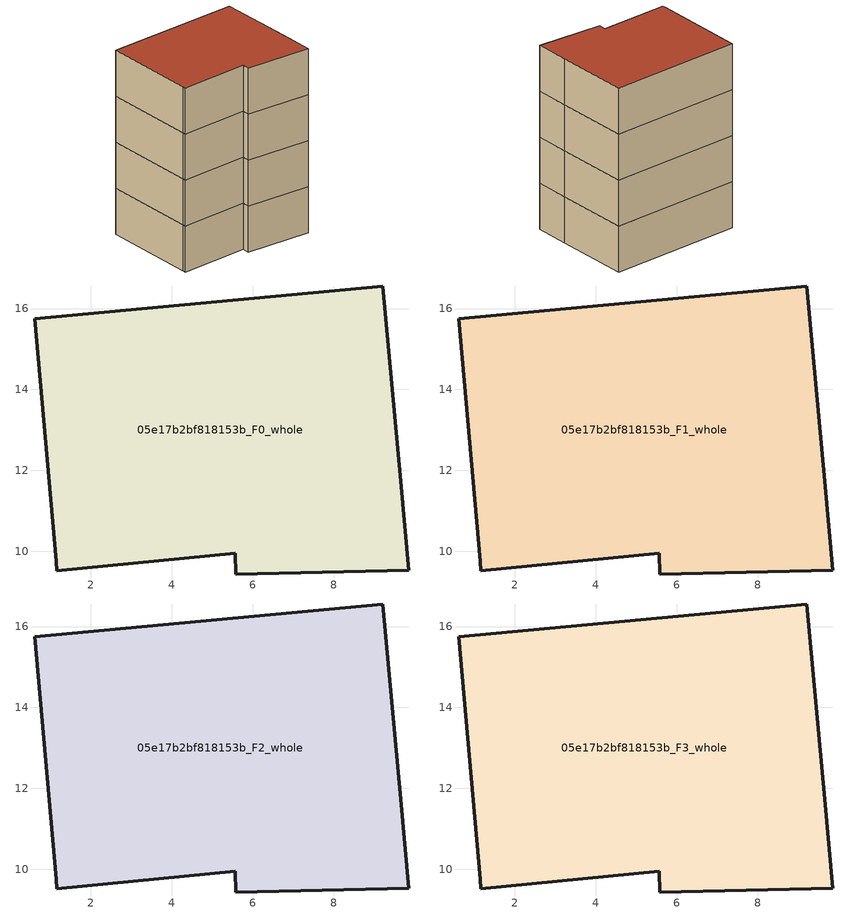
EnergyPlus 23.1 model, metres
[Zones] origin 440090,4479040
05e17b2bf818153b_F0_whole
 floor ground (EU_floor_Construction): 9.21,16.56 9.66,11.72 9.86,9.53 5.58,9.44 5.57,9.95 1.15,9.52 1.14,9.75 0.61,15.75 z0
 wall outside (EU_wall_Construction): 9.21,16.56 0.61,15.75 1.14,9.75 1.15,9.52 5.57,9.95 5.58,9.44 9.86,9.53 9.66,11.72 9.21,16.56 z0:3
05e17b2bf818153b_F1_whole
 floor to 05e17b2bf818153b_F0_whole (EU_floor_Construction): 9.21,16.56 9.66,11.72 9.86,9.53 5.58,9.44 5.57,9.95 1.15,9.52 1.14,9.75 0.61,15.75 z3
 wall outside (EU_wall_Construction): 9.21,16.56 0.61,15.75 1.14,9.75 1.15,9.52 5.57,9.95 5.58,9.44 9.86,9.53 9.66,11.72 9.21,16.56 z3:6
05e17b2bf818153b_F2_whole
 floor to 05e17b2bf818153b_F1_whole (EU_floor_Construction): 9.21,16.56 9.66,11.72 9.86,9.53 5.58,9.44 5.57,9.95 1.15,9.52 1.14,9.75 0.61,15.75 z6
 wall outside (EU_wall_Construction): 9.21,16.56 0.61,15.75 1.14,9.75 1.15,9.52 5.57,9.95 5.58,9.44 9.86,9.53 9.66,11.72 9.21,16.56 z6:9
05e17b2bf818153b_F3_whole
 floor to 05e17b2bf818153b_F2_whole (EU_floor_Construction): 9.21,16.56 9.66,11.72 9.86,9.53 5.58,9.44 5.57,9.95 1.15,9.52 1.14,9.75 0.61,15.75 z9
 wall outside (EU_wall_Construction): 9.21,16.56 0.61,15.75 1.14,9.75 1.15,9.52 5.57,9.95 5.58,9.44 9.86,9.53 9.66,11.72 9.21,16.56 z9:12
 roof outside (EU_roof_Construction): 9.86,9.53 9.66,11.72 9.21,16.56 0.61,15.75 1.14,9.75 1.15,9.52 5.57,9.95 5.58,9.44 z12
[Building]
EU S2 Campaign: North Axis=0; Terrain=City; Solar Distribution=FullExterior
[Site:Location]
Madrid: Latitude=40.5; Longitude=-3.5; Time Zone=1; Elevation=609
[SizingPeriod:WeatherFileDays]
AnnualSizingPeriod: Begin Month=1; Begin Day of Month=1; End Month=12; End Day of Month=31; Day of Week for Start Day=Monday; Use Weather File Daylight Saving Period=No; Use Weather File Rain and Snow Indicators=No
[MATERIAL]
EU_InternalMass_Material: Roughness=MediumRough; Thickness=0.1; Conductivity=1; Density=1800; Specific Heat=900; Thermal Absorptance=0.9; Solar Absorptance=0.7; Visible Absorptance=0.7
[MATERIAL:NOMASS] Roughness=MediumRough; Thermal Absorptance=0.9; Solar Absorptance=0.7; Visible Absorptance=0.7
Name | Thermal Resistance
EU_wall_NoMass | 1.60022
EU_roof_NoMass | 1.57597
EU_floor_NoMass | 0.470652
[CONSTRUCTION]
EU_wall_Construction: EU_wall_NoMass
EU_roof_Construction: EU_roof_NoMass
EU_floor_Construction: EU_floor_NoMass
EU_InternalMass_Construction: EU_InternalMass_Material
[ZONE] Type=1; Multiplier=1; Ceiling Height=autocalculate; Volume=170.604; Floor Area=autocalculate; Part of Total Floor Area=Yes
05e17b2bf818153b_F0_whole; 05e17b2bf818153b_F1_whole; 05e17b2bf818153b_F2_whole; 05e17b2bf818153b_F3_whole
[INTERNALMASS] Construction=EU_InternalMass_Construction; Surface Area=56.8679
Name | Zone or ZoneList
05e17b2bf818153b_F0_whole_EU_InternalMass | 05e17b2bf818153b_F0_whole
05e17b2bf818153b_F1_whole_EU_InternalMass | 05e17b2bf818153b_F1_whole
05e17b2bf818153b_F2_whole_EU_InternalMass | 05e17b2bf818153b_F2_whole
05e17b2bf818153b_F3_whole_EU_InternalMass | 05e17b2bf818153b_F3_whole
[OTHEREQUIPMENT] Fuel Type=Electricity; Design Level Calculation Method=Watts/Area; Power per Zone Floor Area=1; Fraction Latent=0; Fraction Radiant=0; Fraction Lost=0; Carbon Dioxide Generation Rate=0; EndUse Subcategory=EU_Step8_InternalGains
Name | Zone or ZoneList or Space or SpaceList | Schedule
EU_Step8_InternalGain_05e17b2bf818153b_F0_whole_f000 | 05e17b2bf818153b_F0_whole | EU_Step8_GainSchedule_05e17b2bf818153b_F0_whole_f000
EU_Step8_InternalGain_05e17b2bf818153b_F1_whole_f000 | 05e17b2bf818153b_F1_whole | EU_Step8_GainSchedule_05e17b2bf818153b_F1_whole_f000
EU_Step8_InternalGain_05e17b2bf818153b_F2_whole_f000 | 05e17b2bf818153b_F2_whole | EU_Step8_GainSchedule_05e17b2bf818153b_F2_whole_f000
EU_Step8_InternalGain_05e17b2bf818153b_F3_whole_f000 | 05e17b2bf818153b_F3_whole | EU_Step8_GainSchedule_05e17b2bf818153b_F3_whole_f000
[ZONEVENTILATION:DESIGNFLOWRATE] Schedule=EU_AlwaysOn; Design Flow Rate Calculation Method=AirChanges/Hour; Air Changes per Hour=0.480704; Ventilation Type=Natural; Fan Pressure Rise=0; Fan Total Efficiency=1; Constant Term Coefficient=1; Temperature Term Coefficient=0; Velocity Term Coefficient=0; Velocity Squared Term Coefficient=0; Minimum Indoor Temperature=-100; Maximum Indoor Temperature=100; Delta Temperature=-100; Minimum Outdoor Temperature=-100; Maximum Outdoor Temperature=100; Maximum Wind Speed=40
Name | Zone or ZoneList or Space or SpaceList
EU_ConstantAir_05e17b2bf818153b_F0_whole | 05e17b2bf818153b_F0_whole
EU_ConstantAir_05e17b2bf818153b_F1_whole | 05e17b2bf818153b_F1_whole
EU_ConstantAir_05e17b2bf818153b_F2_whole | 05e17b2bf818153b_F2_whole
EU_ConstantAir_05e17b2bf818153b_F3_whole | 05e17b2bf818153b_F3_whole
[HVACTEMPLATE:THERMOSTAT] Constant Heating Setpoint=20; Constant Cooling Setpoint=50
EU_HeatOnly_05e17b2bf818153b_F0_whole; EU_HeatOnly_05e17b2bf818153b_F1_whole; EU_HeatOnly_05e17b2bf818153b_F2_whole; EU_HeatOnly_05e17b2bf818153b_F3_whole
[HVACTEMPLATE:ZONE:IDEALLOADSAIRSYSTEM] System Availability Schedule=EU_AlwaysOn; Maximum Heating Supply Air Temperature=50; Minimum Cooling Supply Air Temperature=13; Maximum Heating Supply Air Humidity Ratio=0.0156; Minimum Cooling Supply Air Humidity Ratio=0.0077; Heating Limit=NoLimit; Cooling Limit=NoLimit; Heating Availability Schedule=EU_AlwaysOn; Cooling Availability Schedule=EU_CoolingOff; Dehumidification Control Type=ConstantSensibleHeatRatio; Cooling Sensible Heat Ratio=0.7; Dehumidification Setpoint=60; Humidification Control Type=None; Humidification Setpoint=30; Outdoor Air Method=None; Outdoor Air Flow Rate per Person=0.00944; Outdoor Air Flow Rate per Zone Floor Area=0; Outdoor Air Flow Rate per Zone=0; Demand Controlled Ventilation Type=None; Outdoor Air Economizer Type=NoEconomizer; Heat Recovery Type=None; Sensible Heat Recovery Effectiveness=0.7; Latent Heat Recovery Effectiveness=0.65
Name | Template Thermostat
05e17b2bf818153b_F0_whole | EU_HeatOnly_05e17b2bf818153b_F0_whole
05e17b2bf818153b_F1_whole | EU_HeatOnly_05e17b2bf818153b_F1_whole
05e17b2bf818153b_F2_whole | EU_HeatOnly_05e17b2bf818153b_F2_whole
05e17b2bf818153b_F3_whole | EU_HeatOnly_05e17b2bf818153b_F3_whole
[SIZING:ZONE] Zone Cooling Design Supply Air Temperature Input Method=SupplyAirTemperature; Zone Cooling Design Supply Air Temperature=13; Zone Heating Design Supply Air Temperature Input Method=SupplyAirTemperature; Zone Heating Design Supply Air Temperature=50; Zone Cooling Design Supply Air Humidity Ratio=0.008; Zone Heating Design Supply Air Humidity Ratio=0.008; Cooling Design Air Flow Method=DesignDay; Cooling Design Air Flow Rate=0; Cooling Minimum Air Flow per Zone Floor Area=0.000762; Cooling Minimum Air Flow=0; Cooling Minimum Air Flow Fraction=0.2; Heating Design Air Flow Method=DesignDay; Heating Design Air Flow Rate=0; Heating Maximum Air Flow per Zone Floor Area=0.002032; Heating Maximum Air Flow=0.141576; Heating Maximum Air Flow Fraction=0.3; Account for Dedicated Outdoor Air System=No; Dedicated Outdoor Air System Control Strategy=NeutralSupplyAir; Dedicated Outdoor Air Low Setpoint Temperature for Design=autosize; Dedicated Outdoor Air High Setpoint Temperature for Design=autosize; Zone Load Sizing Method=Sensible Load Only No Latent Load; Zone Latent Cooling Design Supply Air Humidity Ratio Input Method=HumidityRatioDifference; Zone Cooling Design Supply Air Humidity Ratio Difference=0.005; Zone Latent Heating Design Supply Air Humidity Ratio Input Method=HumidityRatioDifference; Zone Humidification Design Supply Air Humidity Ratio Difference=0.005
05e17b2bf818153b_F0_whole; 05e17b2bf818153b_F1_whole; 05e17b2bf818153b_F2_whole; 05e17b2bf818153b_F3_whole
[SCHEDULE:CONSTANT]
Name | Hourly Value
EU_AlwaysOn | 1
EU_CoolingOff | 0
[SCHEDULE:FILE] Column Number=1; Rows to Skip at Top=0; Number of Hours of Data=8760; Column Separator=Comma; Interpolate to Timestep=No; Minutes per Item=60; Adjust Schedule for Daylight Savings=Yes
Name | File
EU_Step8_GainSchedule_05e17b2bf818153b_F0_whole_f000 | C:\Users\o_iseri\Desktop\OpenUBEM\openubem\outputs\eu_evidence\EU-11\ES-MAD-BERRUGUETE\idfs\05e17b2bf818153b\05e17b2bf818153b_F0_whole_f000_gain.csv
EU_Step8_GainSchedule_05e17b2bf818153b_F1_whole_f000 | C:\Users\o_iseri\Desktop\OpenUBEM\openubem\outputs\eu_evidence\EU-11\ES-MAD-BERRUGUETE\idfs\05e17b2bf818153b\05e17b2bf818153b_F1_whole_f000_gain.csv
EU_Step8_GainSchedule_05e17b2bf818153b_F2_whole_f000 | C:\Users\o_iseri\Desktop\OpenUBEM\openubem\outputs\eu_evidence\EU-11\ES-MAD-BERRUGUETE\idfs\05e17b2bf818153b\05e17b2bf818153b_F2_whole_f000_gain.csv
EU_Step8_GainSchedule_05e17b2bf818153b_F3_whole_f000 | C:\Users\o_iseri\Desktop\OpenUBEM\openubem\outputs\eu_evidence\EU-11\ES-MAD-BERRUGUETE\idfs\05e17b2bf818153b\05e17b2bf818153b_F3_whole_f000_gain.csv
